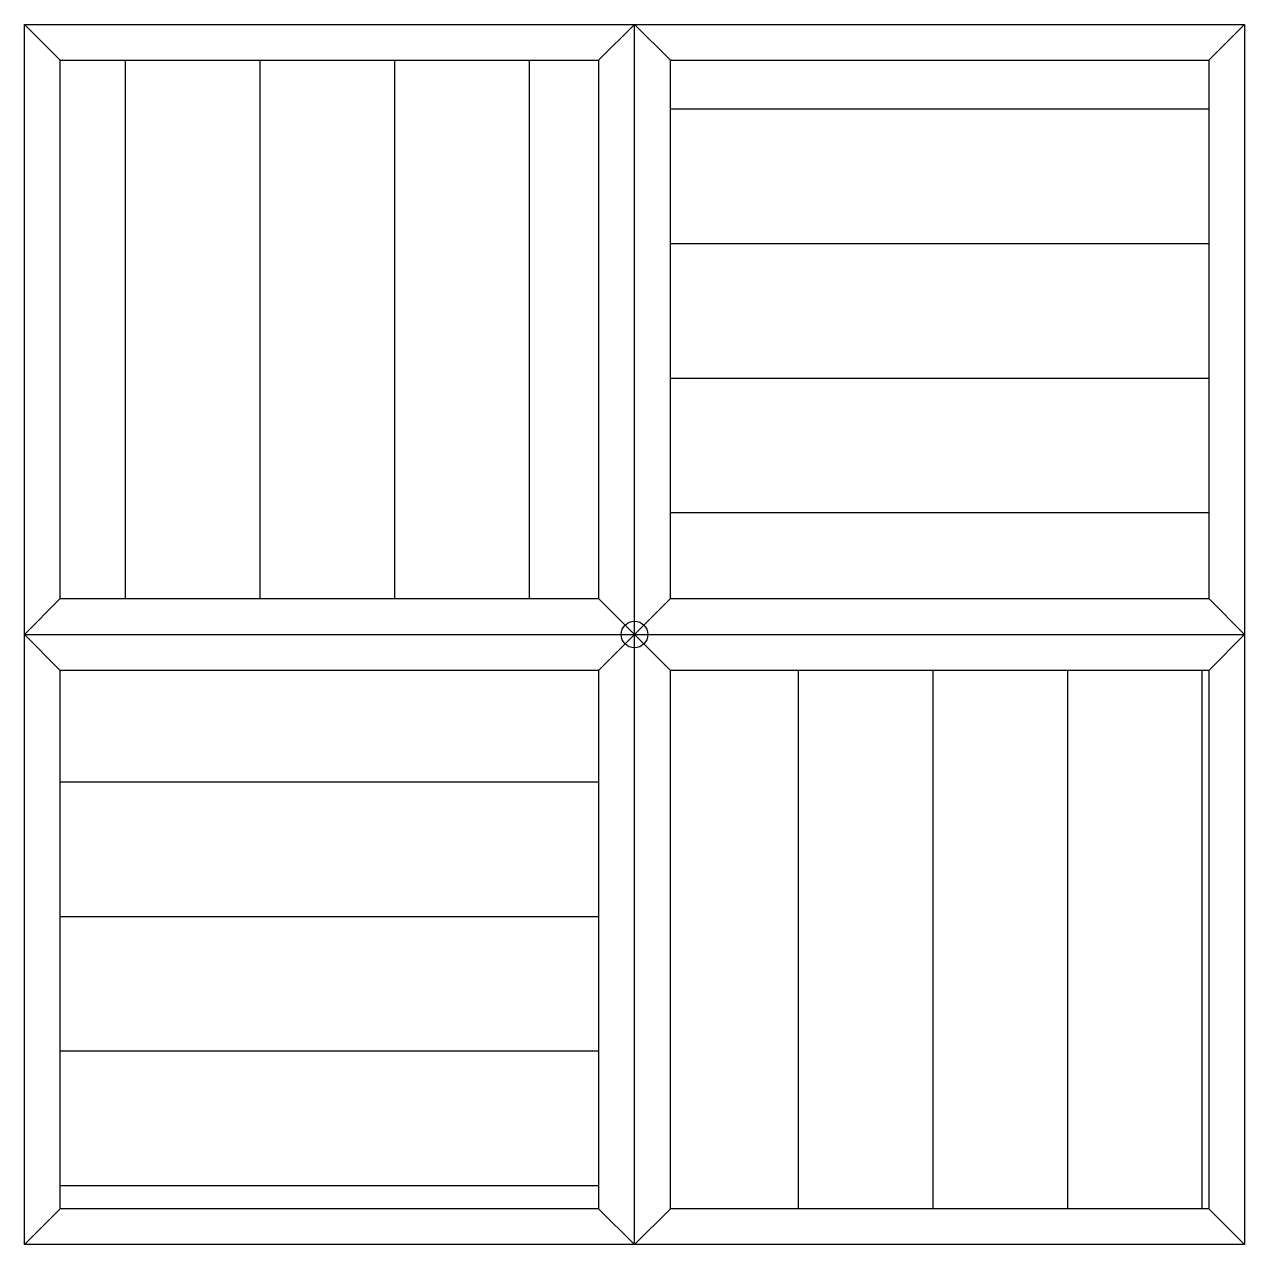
# Model space of a CAD drawing. Extents: x 163 to 503, y 1977 to 2317.
import ezdxf

# ---------------------------------------------------------------- set-up
doc = ezdxf.new("R2010")
doc.units = 0
doc.header["$LTSCALE"] = 10
doc.header["$MEASUREMENT"] = 0
doc.layers.add('4', color=4, linetype='CONTINUOUS')
doc.layers.add('BH', color=3, linetype='CONTINUOUS')
pattern_1 = [(90, (-139159.02, 17293.12), (-37.5, 7e-15), [])]
pattern_2 = [(180, (-139159.02, 17293.12), (-7e-15, -37.5), [])]

msp = doc.modelspace()

# ---------------------------------------------------------------- hatches: boundary and pattern name
at = {"layer": 'BH'}
h = msp.add_hatch(dxfattribs=at)
h.set_pattern_fill('ANSI31', color=256, scale=300, angle=45, style=0)
h.set_pattern_definition(pattern_1)
h.paths.add_polyline_path([(322.79, 2156.69), (322.79, 2306.69), (172.79, 2306.69), (172.79, 2156.69)])
h = msp.add_hatch(dxfattribs=at)
h.set_pattern_fill('ANSI31', color=256, scale=300, angle=135, style=0)
h.set_pattern_definition(pattern_2)
h.paths.add_polyline_path([(492.79, 2156.69), (492.79, 2306.69), (342.79, 2306.69), (342.79, 2156.69)])
h = msp.add_hatch(dxfattribs=at)
h.set_pattern_fill('ANSI31', color=256, scale=300, angle=135, style=0)
h.set_pattern_definition(pattern_2)
h.paths.add_polyline_path([(322.79, 2136.69), (172.79, 2136.69), (172.79, 1986.69), (322.79, 1986.69)])
h = msp.add_hatch(dxfattribs=at)
h.set_pattern_fill('ANSI31', color=256, scale=300, angle=45, style=0)
h.set_pattern_definition(pattern_1)
h.paths.add_polyline_path([(342.79, 2136.69), (342.79, 1986.69), (492.79, 1986.69), (492.79, 2136.69)])

# ---------------------------------------------------------------- linework, layer by layer
at = {"layer": '4'}
for p, q in [((172.79, 2306.69), (162.79, 2316.69)), ((492.79, 2306.69), (502.79, 2316.69)), ((172.79, 1986.69), (162.79, 1976.69)), ((492.79, 1986.69), (502.79, 1976.69))]:
    msp.add_line(p, q, dxfattribs=at)
msp.add_lwpolyline([(162.79, 2316.69), (502.79, 2316.69), (502.79, 1976.69), (162.79, 1976.69)], close=True, dxfattribs=at)
for points in [[(342.79, 2156.69), (342.79, 2306.69), (332.79, 2316.69), (322.79, 2306.69), (322.79, 2156.69)], [(172.79, 2156.69), (172.79, 2306.69), (322.79, 2306.69)], [(342.79, 2306.69), (492.79, 2306.69), (492.79, 2156.69)], [(322.79, 2136.69), (172.79, 2136.69), (162.79, 2146.69), (172.79, 2156.69), (322.79, 2156.69)], [(322.79, 2136.69), (332.79, 2146.69), (322.79, 2156.69)], [(342.79, 2156.69), (332.79, 2146.69), (342.79, 2136.69)], [(342.79, 2136.69), (332.79, 2146.69), (342.79, 2156.69)], [(342.79, 2156.69), (492.79, 2156.69), (502.79, 2146.69), (492.79, 2136.69), (342.79, 2136.69)], [(322.79, 1986.69), (172.79, 1986.69), (172.79, 2136.69)], [(322.79, 2136.69), (322.79, 1986.69), (332.79, 1976.69), (342.79, 1986.69), (342.79, 2136.69)], [(492.79, 2136.69), (492.79, 1986.69), (342.79, 1986.69)]]:
    msp.add_lwpolyline(points, dxfattribs=at)
at = {"layer": 'BH'}
for p, q in [((332.79, 1976.69), (332.79, 2316.69)), ((162.79, 2146.69), (502.79, 2146.69))]:
    msp.add_line(p, q, dxfattribs=at)
msp.add_circle((332.79, 2146.69), 3.72, dxfattribs=at)

doc.saveas('drawing.dxf')
